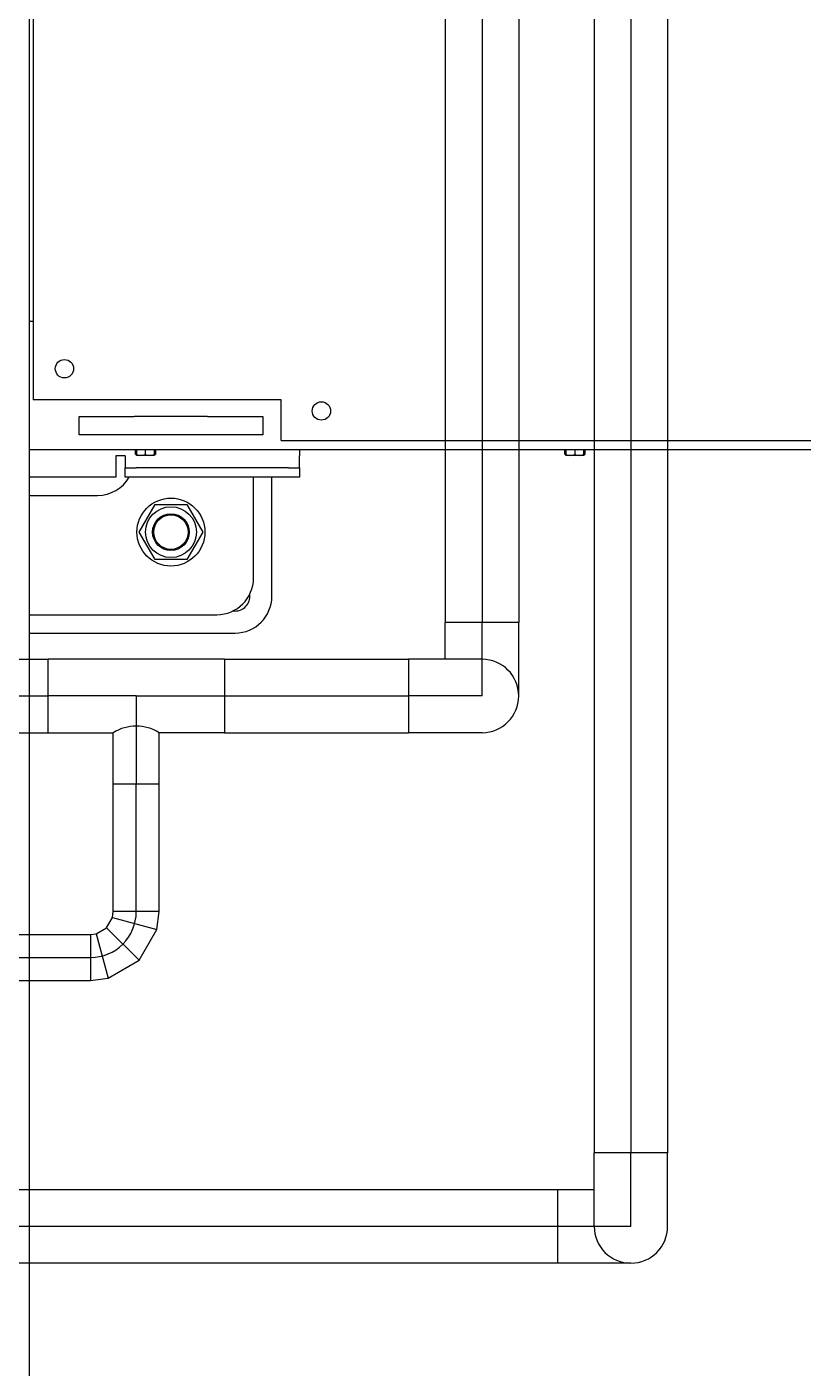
# Model space of a CAD drawing. Extents: x -681219 to -550379, y -242630 to -158199.
# Drawn here: x -574961 to -574538, y -225417 to -224686 of the extents above; entities that cross this region are included whole.
import ezdxf

# ---------------------------------------------------------------- set-up
doc = ezdxf.new("R2010")
doc.units = 0
doc.header["$LTSCALE"] = 1000
doc.linetypes.add('C2', pattern=[17, 14, -1, 1, -1])
for name, color, linetype in [('AAD0601501', 7, 'CONTINUOUS'), ('BAC2006001', 7, 'CONTINUOUS'), ('DOTE_油脂（绿）', 7, 'CONTINUOUS'), ('FAA02001', 7, 'CONTINUOUS'), ('GAB02001', 7, 'CONTINUOUS'), ('GZDH011003131', 7, 'CONTINUOUS'), ('GZDH011004831', 7, 'CONTINUOUS'), ('GZDH011034421', 7, 'CONTINUOUS'), ('GZDH011034431', 7, 'CONTINUOUS'), ('GZDH011034501', 7, 'CONTINUOUS'), ('PIPE-油脂（绿）', 3, 'CONTINUOUS'), ('SDZB011002711', 7, 'CONTINUOUS'), ('SDZB011002721', 7, 'CONTINUOUS'), ('SDZB011009471', 7, 'CONTINUOUS'), ('SDZB011043001', 7, 'CONTINUOUS'), ('中心线', 4, 'C2')]:
    doc.layers.add(name, color=color, linetype=linetype)

# ---------------------------------------------------------------- blocks, each defined once
blk = doc.blocks.new('fushitu')
at = {"layer": 'AAD0601501', "color": 7, "linetype": 'Continuous'}
for p, q in [((4060.48, -1300), (4060.48, -1302.77)), ((4061.22, -1300), (4061.22, -1302.77)), ((4066, -1300), (4066, -1302.77)), ((4070.78, -1300), (4070.78, -1302.77)), ((4071.52, -1300), (4071.52, -1302.77)), ((4294.48, -1300), (4294.48, -1302.77)), ((4295.22, -1300), (4295.22, -1302.77)), ((4300, -1300), (4300, -1302.77)), ((4304.78, -1300), (4304.78, -1302.77)), ((4305.52, -1300), (4305.52, -1302.77)), ((4061.22, -1303.2), (4061.22, -1302.77)), ((4070.78, -1303.2), (4061.22, -1303.2)), ((4070.78, -1302.77), (4070.78, -1303.2)), ((4295.22, -1303.2), (4295.22, -1302.77)), ((4304.78, -1303.2), (4295.22, -1303.2)), ((4304.78, -1302.77), (4304.78, -1303.2))]:
    blk.add_line(p, q, dxfattribs=at)
for centre, radius, start, end in [((4063.61, -1296.24), 6.95, 249.87417, 290.12751), ((4068.39, -1296.24), 6.95, 249.87238, 290.12594), ((4070.14, -1300.73), 2.47, 288.46215, 304.06317), ((4297.61, -1296.24), 6.95, 249.87417, 290.12751), ((4302.39, -1296.24), 6.95, 249.87238, 290.12594), ((4304.14, -1300.73), 2.47, 288.46215, 304.06317)]:
    blk.add_arc(centre, radius, start, end, dxfattribs=at)
at = {"layer": 'BAC2006001', "color": 7, "linetype": 'Continuous'}
for radius in [10, 9.4]:
    blk.add_circle((4080, -1345), radius, dxfattribs=at)
at = {"layer": 'FAA02001', "color": 7, "linetype": 'Continuous'}
for p, q in [((4062.68, -1345), (4071.34, -1330)), ((4071.34, -1330), (4088.66, -1330)), ((4088.66, -1330), (4097.32, -1345)), ((4071.34, -1360), (4062.68, -1345)), ((4097.32, -1345), (4088.66, -1360)), ((4088.66, -1360), (4071.34, -1360))]:
    blk.add_line(p, q, dxfattribs=at)
blk.add_circle((4080, -1345), 13.85, dxfattribs=at)
at = {"layer": 'GAB02001', "color": 7, "linetype": 'Continuous'}
blk.add_circle((4080, -1345), 18.5, dxfattribs=at)
at = {"layer": 'GZDH011003131', "color": 7, "linetype": 'Continuous'}
blk.add_line((4003, -1825), (4003, -550), dxfattribs=at)
at = {"layer": 'GZDH011004831', "color": 7, "linetype": 'Continuous'}
for p, q in [((4150, -1300), (4150, -1303.5)), ((4055, -1303.5), (4050, -1303.5)), ((4050, -1303.5), (4050, -1315)), ((4055, -1303.5), (4055, -1310)), ((4150, -1310), (4150, -1303.5)), ((4050, -1315), (4003, -1315)), ((4055, -1315), (4055, -1310)), ((4055, -1310), (4061, -1310)), ((4061, -1315), (4055, -1315)), ((4144, -1310), (4061, -1310)), ((4144, -1315), (4061, -1315)), ((4144, -1310), (4150, -1310)), ((4150, -1315), (4144, -1315)), ((4150, -1310), (4150, -1315))]:
    blk.add_line(p, q, dxfattribs=at)
at = {"layer": 'GZDH011034421', "color": 7, "linetype": 'Continuous'}
blk.add_line((4003, -1230), (4005, -1230), dxfattribs=at)
at = {"layer": 'GZDH011034431', "color": 7, "linetype": 'Continuous'}
blk.add_line((4003, -1300), (5450, -1300), dxfattribs=at)
at = {"layer": 'GZDH011034501', "color": 7, "linetype": 'Continuous'}
for p, q in [((4005, -1005), (4005, -1273)), ((4140, -1273), (4005, -1273)), ((4140, -1295), (4140, -1273)), ((4140, -1295), (5360, -1295))]:
    blk.add_line(p, q, dxfattribs=at)
for centre in [(4022, -1256), (4162, -1279)]:
    blk.add_circle(centre, 5, dxfattribs=at)
at = {"layer": 'SDZB011002711', "color": 7, "linetype": 'Continuous'}
for p, q in [((4125, -1370), (4125, -1315)), ((4003, -1390), (4105, -1390))]:
    blk.add_line(p, q, dxfattribs=at)
blk.add_arc((4105, -1370), 20, 270, 0, dxfattribs=at)
at = {"layer": 'SDZB011002721', "color": 7, "linetype": 'Continuous'}
blk.add_line((4003, -1325), (4040, -1325), dxfattribs=at)
blk.add_arc((4040, -1305), 20, 270, 330, dxfattribs=at)
at = {"layer": 'SDZB011009471', "color": 7, "linetype": 'Continuous'}
for p, q in [((4135, -1380), (4135, -1315)), ((4003, -1400), (4115, -1400))]:
    blk.add_line(p, q, dxfattribs=at)
for radius, start, end in [(8, 261.94447, 0), (20, 270, 0), (8, 0, 8.05553)]:
    blk.add_arc((4115, -1380), radius, start, end, dxfattribs=at)
at = {"layer": 'SDZB011043001', "color": 7, "linetype": 'Continuous'}
for p, q in [((4030, -1292), (4030, -1282)), ((4030, -1282), (4060, -1282)), ((4100, -1282), (4060, -1282)), ((4100, -1282), (4130, -1282)), ((4130, -1282), (4130, -1292)), ((4060, -1292), (4030, -1292)), ((4100, -1292), (4060, -1292)), ((4130, -1292), (4100, -1292))]:
    blk.add_line(p, q, dxfattribs=at)

msp = doc.modelspace()

# ---------------------------------------------------------------- linework, layer by layer
at = {"layer": 'DOTE_油脂（绿）', "color": 3}
for p, q in [((-574632.2183, -223921.543), (-574632.2183, -225300.0033)), ((-574713.3479, -223945.9222), (-574713.3479, -225010.9833)), ((-574713.3479, -225050.9833), (-574713.3479, -225010.9833)), ((-575051.0999, -225050.9833), (-574949.7129, -225050.9833)), ((-574901.7129, -225050.9833, 500), (-574949.7129, -225050.9833)), ((-574901.7129, -225050.9833, 500), (-574901.7129, -225098.9833)), ((-574901.7129, -225050.9833, 500), (-574853.7129, -225050.9833)), ((-574853.7129, -225050.9833), (-574753.3479, -225050.9833)), ((-574713.3479, -225050.9833, 500), (-574753.3479, -225050.9833, 500)), ((-574901.7129, -225168.5081), (-574901.7129, -225098.9833)), ((-576754.3327, -225193.5081), (-574926.7129, -225193.5081)), ((-574632.2183, -225340.0033, 3300), (-574632.2183, -225300.0033, 3300)), ((-574672.2183, -225340.0033), (-576965.5876, -225340.0033)), ((-574632.2183, -225340.0033, 500), (-574672.2183, -225340.0033, 500))]:
    msp.add_line(p, q, dxfattribs=at)
msp.add_arc((-574926.7129, -225168.5081, 500), 25, 270, 360, dxfattribs=at)
at = {"layer": 'PIPE-油脂（绿）', "color": 3}
for p, q in [((-574652.2183, -223921.543), (-574652.2183, -225300.0033)), ((-574612.2183, -223921.543), (-574612.2183, -225300.0033)), ((-574733.3479, -223945.9222), (-574733.3479, -225010.9833)), ((-574693.3479, -223945.9222), (-574693.3479, -225010.9833)), ((-574733.3479, -225030.9833), (-574733.3479, -225010.9833)), ((-574693.3479, -225050.9833), (-574693.3479, -225010.9833)), ((-575051.0999, -225030.9833), (-574949.7129, -225030.9833)), ((-574853.7129, -225030.9833), (-574949.7129, -225030.9833)), ((-574853.7129, -225030.9833), (-574753.3479, -225030.9833)), ((-574713.3479, -225030.9833, 500), (-574753.3479, -225030.9833, 500)), ((-575051.0999, -225070.9833), (-574949.7129, -225070.9833)), ((-574949.7129, -225070.9833), (-574914.2129, -225070.9833)), ((-574914.2129, -225098.9833), (-574914.2129, -225070.9833)), ((-574889.2129, -225098.9833), (-574889.2129, -225070.9833)), ((-574853.7129, -225070.9833), (-574889.2129, -225070.9833)), ((-574853.7129, -225070.9833), (-574753.3479, -225070.9833)), ((-574713.3479, -225070.9833, 500), (-574753.3479, -225070.9833, 500)), ((-574914.2129, -225168.5081), (-574914.2129, -225098.9833)), ((-574889.2129, -225168.5081), (-574889.2129, -225098.9833)), ((-574914.6389, -225171.7434, 500), (-574914.2129, -225168.5081, 500)), ((-574890.4907, -225178.2139, 500), (-574889.2129, -225168.5081, 500)), ((-574917.8741, -225177.347, 500), (-574914.6389, -225171.7434, 500)), ((-576754.3327, -225181.0081), (-574926.7129, -225181.0081)), ((-574926.7129, -225181.0081, 500), (-574923.4777, -225180.5822, 500)), ((-574923.4777, -225180.5822, 500), (-574917.8741, -225177.347, 500)), ((-574900.1964, -225195.0246, 500), (-574890.4907, -225178.2139, 500)), ((-574917.0072, -225204.7304, 500), (-574900.1964, -225195.0246, 500)), ((-574926.7129, -225206.0081, 500), (-574917.0072, -225204.7304, 500)), ((-576754.3327, -225206.0081), (-574926.7129, -225206.0081)), ((-574652.2183, -225340.0033, 3300), (-574652.2183, -225300.0033, 3300)), ((-574612.2183, -225340.0033, 3300), (-574612.2183, -225300.0033, 3300)), ((-574672.2183, -225320.0033), (-576965.5876, -225320.0033)), ((-574652.2183, -225320.0033), (-574672.2183, -225320.0033)), ((-574672.2183, -225360.0033), (-576965.5876, -225360.0033)), ((-574632.2183, -225360.0033), (-574672.2183, -225360.0033))]:
    msp.add_line(p, q, dxfattribs=at)
at = {"layer": 'PIPE-油脂（绿）'}
for p, q in [((-574693.3479, -225010.9833), (-574733.3479, -225010.9833)), ((-574949.7129, -225070.9833), (-574949.7129, -225030.9833)), ((-574853.7129, -225030.9833), (-574853.7129, -225070.9833)), ((-574753.3479, -225030.9833, 500), (-574753.3479, -225070.9833, 500)), ((-574889.2129, -225098.9833), (-574914.2129, -225098.9833)), ((-574889.2129, -225168.5081, 500), (-574914.2129, -225168.5081, 500)), ((-574914.6389, -225171.7434, 500), (-574890.4907, -225178.2139, 500)), ((-574926.7129, -225181.0081, 500), (-574926.7129, -225206.0081, 500)), ((-574923.4777, -225180.5822, 500), (-574917.0072, -225204.7304, 500)), ((-574917.8741, -225177.347, 500), (-574900.1964, -225195.0246, 500)), ((-574612.2183, -225300.0033, 3300), (-574652.2183, -225300.0033, 3300)), ((-574672.2183, -225320.0033, 500), (-574672.2183, -225360.0033, 500))]:
    msp.add_line(p, q, dxfattribs=at)
at = {"layer": 'PIPE-油脂（绿）', "color": 3}
for centre, start, end in [((-574713.3479, -225050.9833), 270, 90), ((-574632.2183, -225340.0033), 180, 0)]:
    msp.add_arc(centre, 20, start, end, dxfattribs=at)
at = {"layer": 'PIPE-油脂（绿）'}
msp.add_arc((-574901.7129, -225090.9833), 23.585, 57.9946175, 122.0053825, dxfattribs=at)

# ---------------------------------------------------------------- block references
at = {"layer": '中心线'}
msp.add_blockref('fushitu', (-578962.82, -223616.6983), dxfattribs=at)

doc.saveas('drawing.dxf')
